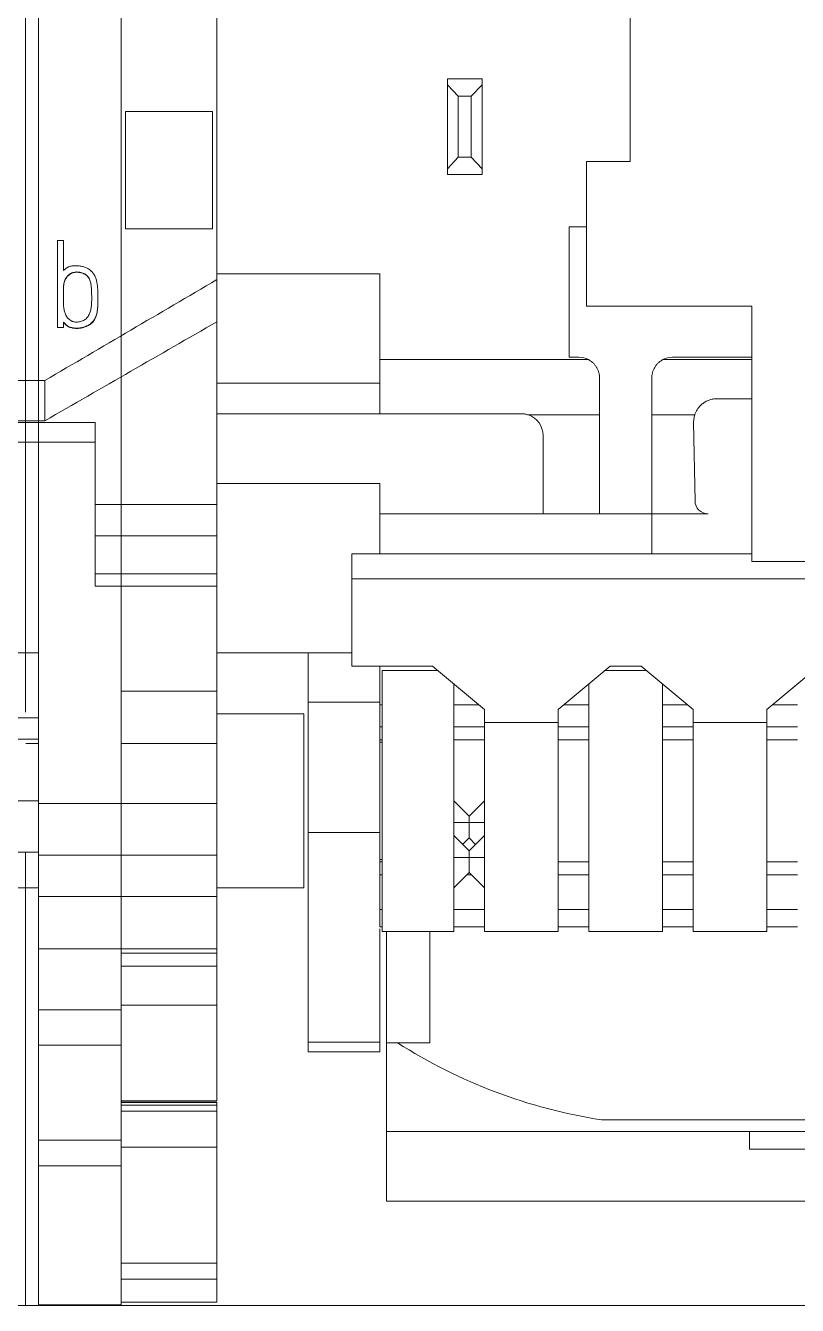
# Model space of a CAD drawing. Header units: millimetres. Extents: x 42151 to 59780, y 37376 to 44547.
# Drawn here: x 47961.03 to 47978.78, y 43171.25 to 43200.67 of the extents above; entities that cross this region are included whole.
import ezdxf

# ---------------------------------------------------------------- set-up
doc = ezdxf.new("R2010")
doc.units = ezdxf.units.MM
doc.set_wipeout_variables(frame=1)
doc.layers.add('000-PI-Oprema', color=30, linetype='Continuous', lineweight=5)
doc.layers.add('SI-ORMAR-Oprema', color=30, linetype='Continuous', lineweight=5)
doc.layers.add('004-PI-DIN Šina', color=3, linetype='Continuous')

# ---------------------------------------------------------------- blocks, each defined once
blk = doc.blocks.new('6ES7521-1BL00-0AB0')
blk.add_wipeout([(-17.4, 69.029), (17.4, 69.029), (17.4, -77.971), (-17.4, -77.971)]).dxf.layer = 'SI-ORMAR-Oprema'
blk.add_wipeout([(-17.4, 69.029), (17.4, 69.029), (17.4, -77.971), (-17.4, -77.971)]).dxf.layer = 'SI-ORMAR-Oprema'
at = {"layer": 'SI-ORMAR-Oprema'}
for p, q in [((-17.4, 56.709), (-17.4, -56.709)), ((17.4, 56.709), (17.4, -56.709)), ((-13, 54.429), (-13, -54.387)), ((-3.5, -51.671), (-3.5, 49.229)), ((-17.1, -10.221), (-17.1, -74.176)), ((-15.2, -10.221), (-15.2, -74.176)), ((-7.7, -49.771), (-6.9, -49.771)), ((-7.7, -49.905), (-7.7, -49.771)), ((-7.45, -50.171), (-7.7, -49.905)), ((-7.7, -51.838), (-7.7, -49.905)), ((-6.9, -49.905), (-7.15, -50.171)), ((-6.9, -49.771), (-6.9, -49.905)), ((-6.9, -49.905), (-6.9, -51.838)), ((-7.15, -50.171), (-7.45, -50.171)), ((-7.45, -50.171), (-7.45, -51.571)), ((-7.15, -51.571), (-7.15, -50.171)), ((-15.1, -53.219), (-15.1, -50.518)), ((-13.1, -50.518), (-15.1, -50.518)), ((-13.1, -53.219), (-13.1, -50.518)), ((-7.7, -51.838), (-7.45, -51.571)), ((-7.45, -51.571), (-7.15, -51.571)), ((-7.15, -51.571), (-6.9, -51.838)), ((-4.5, -51.671), (-3.5, -51.671)), ((-4.5, -54.996), (-4.5, -51.671)), ((-7.7, -51.971), (-7.7, -51.838)), ((-6.9, -51.971), (-7.7, -51.971)), ((-6.9, -51.838), (-6.9, -51.971)), ((-15.1, -53.221), (-15.1, -53.219)), ((-13.1, -53.219), (-15.1, -53.219)), ((-13.1, -53.221), (-15.1, -53.221)), ((-13.1, -53.221), (-13.1, -53.219)), ((-4.5, -53.171), (-4.9, -53.171)), ((-4.9, -53.171), (-4.9, -56.171)), ((-16.667, -55.486), (-16.667, -53.486)), ((-16.667, -53.486), (-16.528, -53.486)), ((-16.528, -53.486), (-16.528, -54.18)), ((-9.25, -54.257), (-13, -54.257)), ((-13, -54.387), (-13, -55.355)), ((-9.25, -54.257), (-9.25, -56.226)), ((-15.738, -54.861), (-15.738, -54.854)), ((-0.7, -54.996), (-4.5, -54.996)), ((-0.7, -60.871), (-0.7, -54.996)), ((-16.528, -55.486), (-16.667, -55.486)), ((-16.528, -55.366), (-16.528, -55.486)), ((-13, -55.355), (-13, -59.554)), ((-4.9, -56.171), (-4.68, -56.171)), ((-2.52, -56.171), (-0.7, -56.171)), ((-9.25, -57.471), (-9.25, -56.226)), ((-4.458, -56.226), (-9.25, -56.226)), ((-0.7, -56.226), (-2.742, -56.226)), ((-17.4, -56.709), (-17.4, -57.634)), ((-16.96, -56.709), (-17.4, -56.709)), ((-16.96, -57.634), (-16.96, -56.709)), ((-9.25, -56.764), (-13, -56.764)), ((-4.2, -57.499), (-4.2, -56.651)), ((-3, -56.651), (-3, -57.499)), ((17.4, -56.709), (16.96, -56.709)), ((17.4, -56.709), (17.4, -57.634)), ((-1.5, -57.125), (-0.7, -57.125)), ((-17.4, -57.634), (-17.4, -57.675)), ((-16.96, -57.634), (-17.4, -57.634)), ((-9.25, -57.471), (-13, -57.471)), ((-6, -57.471), (-9.25, -57.471)), ((-4.2, -57.499), (-5.837, -57.499)), ((-4.2, -59.771), (-4.2, -57.499)), ((-3, -57.499), (-3, -59.771)), ((-2.011, -57.499), (-3, -57.499)), ((-2.005, -59.477), (-2.037, -57.671)), ((17.4, -57.634), (16.96, -57.634)), ((17.4, -57.634), (17.4, -57.675)), ((-17.4, -58.121), (-17.4, -57.675)), ((-17.4, -57.675), (-15.8, -57.675)), ((-15.8, -57.675), (-15.8, -59.554)), ((15.8, -57.675), (17.4, -57.675)), ((17.4, -58.121), (17.4, -57.675)), ((-17.4, -58.121), (-17.4, -62.971)), ((-15.8, -58.121), (-17.4, -58.121)), ((-5.5, -59.771), (-5.5, -57.971)), ((15.8, -58.121), (17.4, -58.121)), ((17.4, -58.121), (17.4, -62.971)), ((-9.25, -59.071), (-13, -59.071)), ((-9.25, -59.771), (-9.25, -59.071)), ((-15.8, -59.554), (-15.8, -60.275)), ((-13, -59.554), (-15.8, -59.554)), ((-13, -59.554), (-13, -60.275)), ((-9.25, -60.693), (-9.25, -59.771)), ((-5.5, -59.771), (-9.25, -59.771)), ((-4.2, -59.771), (-5.5, -59.771)), ((-4.2, -59.771), (-3, -59.771)), ((-3, -60.693), (-3, -59.771)), ((-1.705, -59.771), (-3, -59.771)), ((-15.8, -60.275), (-15.8, -61.154)), ((-13, -60.275), (-15.8, -60.275)), ((-13, -60.275), (-13, -61.154)), ((-9.9, -60.693), (-9.9, -61.263)), ((-0.7, -60.693), (-9.9, -60.693)), ((0.7, -60.871), (-0.7, -60.871)), ((-15.8, -61.154), (-15.8, -61.432)), ((-13, -61.154), (-15.8, -61.154)), ((-13, -61.154), (-13, -61.432)), ((-13, -61.432), (-15.8, -61.432)), ((-15.2, -65.05), (-15.2, -61.432)), ((-13, -63.85), (-13, -61.432)), ((9.9, -61.263), (-9.9, -61.263)), ((-9.9, -63.271), (-9.9, -61.263)), ((-17.4, -62.971), (-17.4, -64.333)), ((-17.1, -62.971), (-17.4, -62.971)), ((-17.1, -66.432), (-17.1, -62.971)), ((-9.9, -62.971), (-13, -62.971)), ((-10.9, -62.971), (-10.9, -64.1)), ((17.4, -62.971), (17.1, -62.971)), ((17.4, -62.971), (17.4, -64.333)), ((-9.9, -63.271), (-8.042, -63.271)), ((-9.25, -63.271), (-9.25, -64.167)), ((-9.2, -69.371), (-9.2, -63.371)), ((-7.923, -63.371), (-9.2, -63.371)), ((-8.042, -63.271), (-6.85, -64.271)), ((-5.15, -64.271), (-3.958, -63.271)), ((-3.123, -63.371), (-4.077, -63.371)), ((-3.958, -63.271), (-3.242, -63.271)), ((-3.242, -63.271), (-2.05, -64.271)), ((-0.35, -64.271), (0.842, -63.271)), ((-13, -63.85), (-15.2, -63.85)), ((-13, -65.05), (-13, -63.85)), ((-7.55, -69.371), (-7.55, -63.684)), ((-4.45, -69.371), (-4.45, -63.684)), ((-2.75, -69.371), (-2.75, -63.684)), ((-10.9, -64.1), (-10.9, -67.096)), ((-9.25, -64.1), (-10.9, -64.1)), ((-11, -64.371), (-13, -64.371)), ((-11, -64.371), (-11, -67.786)), ((-9.25, -64.671), (-9.25, -64.167)), ((-9.2, -64.167), (-9.25, -64.167)), ((-6.974, -64.167), (-7.55, -64.167)), ((-6.85, -64.271), (-6.85, -64.571)), ((-5.15, -64.571), (-5.15, -64.271)), ((-4.45, -64.167), (-5.026, -64.167)), ((-2.174, -64.167), (-2.75, -64.167)), ((-2.05, -64.271), (-2.05, -64.571)), ((-0.35, -64.571), (-0.35, -64.271)), ((0.35, -64.167), (-0.226, -64.167)), ((-17.1, -64.459), (-17.4, -64.459)), ((-9.25, -64.971), (-9.25, -64.671)), ((-9.2, -64.671), (-9.25, -64.671)), ((-6.85, -64.671), (-7.55, -64.671)), ((-6.85, -69.371), (-6.85, -64.571)), ((-5.15, -64.571), (-6.85, -64.571)), ((-5.15, -69.371), (-5.15, -64.571)), ((-4.45, -64.671), (-5.15, -64.671)), ((-2.05, -64.671), (-2.75, -64.671)), ((-2.05, -69.371), (-2.05, -64.571)), ((-0.35, -64.571), (-2.05, -64.571)), ((-0.35, -69.371), (-0.35, -64.571)), ((0.35, -64.671), (-0.35, -64.671)), ((17.4, -64.459), (17.1, -64.459)), ((-17.1, -64.953), (-17.4, -64.953)), ((-9.25, -64.971), (-9.25, -65.021)), ((-9.25, -64.971), (-9.2, -64.971)), ((-9.25, -65.021), (-9.25, -67.721)), ((-9.2, -65.021), (-9.25, -65.021)), ((-7.55, -64.971), (-6.85, -64.971)), ((-5.15, -64.971), (-4.45, -64.971)), ((-2.75, -64.971), (-2.05, -64.971)), ((-0.35, -64.971), (0.35, -64.971)), ((17.1, -64.953), (17.4, -64.953)), ((-13, -65.05), (-15.2, -65.05)), ((-13, -66.432), (-13, -65.05)), ((-17.1, -66.371), (-17.4, -66.371)), ((-13, -66.432), (-15.2, -66.432)), ((-13, -67.62), (-13, -66.432)), ((-7.2, -66.721), (-7.55, -66.371)), ((-7.2, -66.721), (-6.85, -66.371)), ((17.1, -66.371), (17.4, -66.371)), ((-7.2, -66.871), (-7.2, -66.721)), ((-7.2, -66.871), (-7.55, -66.871)), ((-7.2, -66.871), (-7.2, -67.221)), ((-7.2, -66.871), (-6.85, -66.871)), ((-9.25, -67.096), (-10.9, -67.096)), ((-7.2, -67.521), (-7.55, -67.171)), ((-7.35, -67.371), (-7.2, -67.221)), ((-7.2, -67.521), (-6.85, -67.171)), ((-7.2, -67.221), (-7.05, -67.371)), ((-17.4, -68.371), (-17.4, -67.553)), ((-17.1, -67.553), (-17.4, -67.553)), ((-13, -67.62), (-15.2, -67.62)), ((-13, -68.572), (-13, -67.62)), ((-7.2, -67.671), (-7.55, -67.671)), ((-7.2, -67.521), (-7.2, -67.671)), ((-7.2, -67.671), (-7.2, -68.021)), ((-7.2, -67.671), (-6.85, -67.671)), ((17.1, -67.553), (17.4, -67.553)), ((17.4, -68.371), (17.4, -67.553)), ((-11, -67.786), (-11, -68.371)), ((-9.25, -67.721), (-9.25, -67.771)), ((-9.25, -67.721), (-9.2, -67.721)), ((-9.25, -68.071), (-9.25, -67.771)), ((-9.25, -67.771), (-9.2, -67.771)), ((-5.15, -67.771), (-4.45, -67.771)), ((-2.75, -67.771), (-2.05, -67.771)), ((-0.35, -67.771), (0.35, -67.771)), ((-9.25, -68.871), (-9.25, -68.071)), ((-9.2, -68.071), (-9.25, -68.071)), ((-7.55, -68.371), (-7.2, -68.021)), ((-7.15, -68.071), (-7.25, -68.071)), ((-7.2, -68.021), (-6.85, -68.371)), ((-4.45, -68.071), (-5.15, -68.071)), ((-2.05, -68.071), (-2.75, -68.071)), ((0.35, -68.071), (-0.35, -68.071)), ((-17.4, -68.371), (-17.4, -77.971)), ((-17.4, -68.371), (-17.1, -68.371)), ((-13, -68.371), (-11, -68.371)), ((17.1, -68.371), (17.4, -68.371)), ((17.4, -68.371), (17.4, -77.971)), ((-17.1, -68.571), (-17.1, -69.771)), ((-13, -68.571), (-15.2, -68.571)), ((-13, -68.571), (-13, -69.771)), ((-9.25, -69.271), (-9.25, -68.871)), ((-9.2, -68.871), (-9.25, -68.871)), ((-6.85, -68.871), (-7.55, -68.871)), ((-4.45, -68.871), (-5.15, -68.871)), ((-2.05, -68.871), (-2.75, -68.871)), ((0.35, -68.871), (-0.35, -68.871)), ((-9.2, -69.271), (-9.25, -69.271)), ((-9.2, -69.371), (-7.55, -69.371)), ((-9.1, -71.931), (-9.1, -69.372)), ((-8.1, -71.931), (-8.1, -69.372)), ((-6.85, -69.271), (-7.55, -69.271)), ((-6.85, -69.371), (-5.15, -69.371)), ((-4.45, -69.271), (-5.15, -69.271)), ((-4.45, -69.371), (-2.75, -69.371)), ((-2.05, -69.271), (-2.75, -69.271)), ((-2.05, -69.371), (-0.35, -69.371)), ((0.35, -69.271), (-0.35, -69.271)), ((-17.1, -71.173), (-17.1, -69.771)), ((-13, -69.771), (-17.1, -69.771)), ((-15.2, -71.173), (-15.2, -69.871)), ((-13, -69.871), (-15.2, -69.871)), ((-13, -69.871), (-13, -69.771)), ((-13, -70.171), (-13, -69.871)), ((-13, -70.171), (-15.2, -70.171)), ((-13, -71.07), (-13, -70.171)), ((-17.1, -71.989), (-17.1, -71.173)), ((-15.2, -71.173), (-17.1, -71.173)), ((-13, -71.07), (-15.2, -71.07)), ((-15.2, -71.989), (-15.2, -71.173)), ((-13, -73.271), (-13, -71.07)), ((-15.2, -71.989), (-17.1, -71.989)), ((-10.9, -72.138), (-10.9, -71.921)), ((-9.25, -71.921), (-10.9, -71.921)), ((-9.25, -72.138), (-9.25, -71.921)), ((-9.1, -71.932), (-9.1, -71.931)), ((-9.1, -71.931), (-8.1, -71.931)), ((-9.1, -73.971), (-9.1, -71.932)), ((-9.1, -71.932), (-8.849, -71.932)), ((-8.849, -71.932), (-8.1, -71.932)), ((-8.1, -71.932), (-8.1, -71.931)), ((-10.9, -72.138), (-9.25, -72.138)), ((-15.2, -73.271), (-13, -73.271)), ((-13, -73.3), (-15.2, -73.3)), ((-13, -73.307), (-15.2, -73.307)), ((-13, -73.371), (-15.2, -73.371)), ((-13, -73.509), (-15.2, -73.509)), ((-13, -73.307), (-13, -73.3)), ((-13, -73.371), (-13, -73.307)), ((-13, -73.371), (-13, -73.509)), ((-13, -73.509), (-13, -74.333)), ((-4.156, -73.704), (4.199, -73.704)), ((-9.1, -75.571), (-9.1, -73.971)), ((-9.1, -73.971), (9.1, -73.971)), ((-0.75, -73.971), (-0.75, -74.376)), ((-17.1, -74.763), (-17.1, -74.176)), ((-15.2, -74.176), (-17.1, -74.176)), ((-15.2, -74.763), (-15.2, -74.176)), ((-13, -74.333), (-15.2, -74.333)), ((-13, -74.333), (-13, -76.998)), ((-0.75, -74.376), (0.75, -74.376)), ((-15.2, -74.763), (-17.1, -74.763)), ((-9.1, -75.571), (9.1, -75.571)), ((-13, -76.998), (-15.2, -76.998)), ((-13, -76.998), (-13, -77.365)), ((-15.2, -77.365), (-15.2, -77.896)), ((-13, -77.365), (-15.2, -77.365)), ((-13, -77.365), (-13, -77.896)), ((-15.459, -77.971), (-17.4, -77.971)), ((-17.1, -77.96), (-15.2, -77.96)), ((-15.2, -77.96), (-17.1, -77.96)), ((15.801, -77.971), (-15.459, -77.971)), ((-15.2, -77.896), (-13, -77.896)), ((-13, -77.896), (-15.2, -77.896)), ((-13, -77.896), (-13, -77.896)), ((17.4, -77.971), (15.801, -77.971))]:
    blk.add_line(p, q, dxfattribs=at)
for centre, radius, start, end in [((-4.68, -56.651), 0.48, 62.4533, 90), ((-2.52, -56.651), 0.48, 90, 117.5467), ((-6, -57.971), 0.5, 0, 71.0116), ((-1.705, -59.471), 0.3, 181, 270)]:
    blk.add_arc(centre, radius, start, end, dxfattribs=at)
blk.add_ellipse((-2.334, -61.967), major_axis=(11.977, 0), ratio=0.991445, start_param=4.137237, end_param=4.559632, dxfattribs=at)
for points, knots in [([(-16.528, -54.18), (-16.509, -54.16), (-16.489, -54.141), (-16.455, -54.117), (-16.443, -54.11), (-16.425, -54.1), (-16.418, -54.097), (-16.405, -54.092), (-16.399, -54.089), (-16.366, -54.078), (-16.338, -54.074), (-16.297, -54.07), (-16.283, -54.069), (-16.255, -54.069), (-16.241, -54.069), (-16.199, -54.07), (-16.172, -54.072), (-16.13, -54.077), (-16.116, -54.08), (-16.089, -54.085), (-16.075, -54.089), (-16.035, -54.101), (-16.009, -54.111), (-15.972, -54.13), (-15.96, -54.137), (-15.936, -54.152), (-15.925, -54.16), (-15.892, -54.186), (-15.873, -54.206), (-15.847, -54.238), (-15.838, -54.25), (-15.823, -54.274), (-15.81, -54.298), (-15.798, -54.324), (-15.788, -54.35), (-15.783, -54.363), (-15.77, -54.403), (-15.764, -54.43), (-15.753, -54.484), (-15.749, -54.512), (-15.744, -54.567), (-15.742, -54.595), (-15.74, -54.651), (-15.74, -54.679), (-15.739, -54.735), (-15.739, -54.763), (-15.738, -54.847), (-15.738, -54.903), (-15.74, -54.986), (-15.742, -55.014), (-15.746, -55.07), (-15.749, -55.097), (-15.756, -55.139), (-15.758, -55.152), (-15.765, -55.18), (-15.769, -55.193), (-15.782, -55.234), (-15.793, -55.259), (-15.813, -55.296), (-15.82, -55.309), (-15.836, -55.332), (-15.845, -55.343), (-15.872, -55.374), (-15.893, -55.393), (-15.927, -55.418), (-15.939, -55.426), (-15.963, -55.44), (-15.975, -55.447), (-16.001, -55.458), (-16.014, -55.464), (-16.041, -55.473), (-16.054, -55.477), (-16.095, -55.488), (-16.122, -55.494), (-16.177, -55.501), (-16.205, -55.503), (-16.262, -55.502), (-16.29, -55.5), (-16.331, -55.492), (-16.345, -55.489), (-16.372, -55.481), (-16.385, -55.476), (-16.411, -55.465), (-16.423, -55.458), (-16.441, -55.447), (-16.447, -55.443), (-16.459, -55.435), (-16.464, -55.431), (-16.492, -55.409), (-16.511, -55.389), (-16.528, -55.366)], [0, 0, 0, 0, 0.03125, 0.03125, 0.046875, 0.046875, 0.054688, 0.054688, 0.0625, 0.0625, 0.09375, 0.09375, 0.109375, 0.109375, 0.125, 0.125, 0.15625, 0.15625, 0.171875, 0.171875, 0.1875, 0.1875, 0.21875, 0.21875, 0.234375, 0.234375, 0.25, 0.25, 0.28125, 0.28125, 0.296875, 0.296875, 0.3125, 0.328125, 0.328125, 0.34375, 0.34375, 0.375, 0.375, 0.40625, 0.40625, 0.4375, 0.4375, 0.46875, 0.46875, 0.5, 0.5, 0.5625, 0.5625, 0.59375, 0.59375, 0.625, 0.625, 0.640625, 0.640625, 0.65625, 0.65625, 0.6875, 0.6875, 0.703125, 0.703125, 0.71875, 0.71875, 0.75, 0.75, 0.765625, 0.765625, 0.78125, 0.78125, 0.796875, 0.796875, 0.8125, 0.8125, 0.84375, 0.84375, 0.875, 0.875, 0.90625, 0.90625, 0.921875, 0.921875, 0.9375, 0.9375, 0.953125, 0.953125, 0.960938, 0.960938, 0.96875, 0.96875, 1, 1, 1, 1]), ([(-16.358, -54.243), (-16.344, -54.235), (-16.329, -54.23), (-16.299, -54.221), (-16.284, -54.217), (-16.26, -54.214), (-16.252, -54.213), (-16.236, -54.212), (-16.213, -54.211), (-16.189, -54.212), (-16.158, -54.215), (-16.142, -54.218), (-16.111, -54.226), (-16.096, -54.23), (-16.067, -54.242), (-16.053, -54.248), (-16.025, -54.264), (-16.012, -54.273), (-15.993, -54.287), (-15.987, -54.293), (-15.976, -54.304), (-15.97, -54.309), (-15.955, -54.328), (-15.946, -54.341), (-15.931, -54.369), (-15.925, -54.383), (-15.914, -54.413), (-15.909, -54.428), (-15.902, -54.458), (-15.899, -54.474), (-15.894, -54.505), (-15.892, -54.521), (-15.887, -54.568), (-15.886, -54.599), (-15.882, -54.694), (-15.88, -54.757), (-15.88, -54.852), (-15.88, -54.883), (-15.883, -54.946), (-15.885, -54.978), (-15.891, -55.025), (-15.893, -55.04), (-15.899, -55.072), (-15.902, -55.087), (-15.915, -55.133), (-15.925, -55.162), (-15.946, -55.204), (-15.954, -55.218), (-15.972, -55.245), (-15.981, -55.257), (-16.003, -55.28), (-16.015, -55.29), (-16.04, -55.31), (-16.054, -55.318), (-16.082, -55.333), (-16.096, -55.339), (-16.126, -55.35), (-16.142, -55.354), (-16.173, -55.36), (-16.188, -55.362), (-16.212, -55.364), (-16.22, -55.364), (-16.236, -55.364), (-16.244, -55.364), (-16.267, -55.362), (-16.283, -55.359), (-16.306, -55.353), (-16.314, -55.351), (-16.329, -55.345), (-16.336, -55.342), (-16.357, -55.332), (-16.37, -55.324), (-16.389, -55.309), (-16.396, -55.304), (-16.407, -55.294), (-16.413, -55.288), (-16.429, -55.271), (-16.439, -55.259), (-16.457, -55.233), (-16.465, -55.219), (-16.487, -55.177), (-16.498, -55.147), (-16.51, -55.102), (-16.513, -55.086), (-16.519, -55.055), (-16.521, -55.04), (-16.526, -54.993), (-16.528, -54.962), (-16.529, -54.9), (-16.529, -54.868), (-16.528, -54.806), (-16.528, -54.775), (-16.528, -54.712), (-16.528, -54.681), (-16.529, -54.619), (-16.529, -54.588), (-16.526, -54.526), (-16.523, -54.495), (-16.513, -54.449), (-16.508, -54.434), (-16.498, -54.404), (-16.492, -54.39), (-16.478, -54.362), (-16.47, -54.349), (-16.453, -54.323), (-16.443, -54.311), (-16.422, -54.288), (-16.41, -54.278), (-16.392, -54.263), (-16.385, -54.259), (-16.375, -54.252), (-16.372, -54.25), (-16.365, -54.246), (-16.361, -54.245), (-16.358, -54.243)], [0, 0, 0, 0, 0.015625, 0.015625, 0.03125, 0.03125, 0.039063, 0.039063, 0.046875, 0.0625, 0.0625, 0.078125, 0.078125, 0.09375, 0.09375, 0.109375, 0.109375, 0.125, 0.125, 0.132813, 0.132813, 0.140625, 0.140625, 0.15625, 0.15625, 0.171875, 0.171875, 0.1875, 0.1875, 0.203125, 0.203125, 0.21875, 0.21875, 0.25, 0.25, 0.3125, 0.3125, 0.34375, 0.34375, 0.375, 0.375, 0.390625, 0.390625, 0.40625, 0.40625, 0.4375, 0.4375, 0.453125, 0.453125, 0.46875, 0.46875, 0.484375, 0.484375, 0.5, 0.5, 0.515625, 0.515625, 0.53125, 0.53125, 0.546875, 0.546875, 0.554688, 0.554688, 0.5625, 0.5625, 0.578125, 0.578125, 0.585938, 0.585938, 0.59375, 0.59375, 0.609375, 0.609375, 0.617188, 0.617188, 0.625, 0.625, 0.640625, 0.640625, 0.65625, 0.65625, 0.6875, 0.6875, 0.703125, 0.703125, 0.71875, 0.71875, 0.75, 0.75, 0.78125, 0.78125, 0.8125, 0.8125, 0.84375, 0.84375, 0.875, 0.875, 0.90625, 0.90625, 0.921875, 0.921875, 0.9375, 0.9375, 0.953125, 0.953125, 0.96875, 0.96875, 0.984375, 0.984375, 0.992188, 0.992188, 0.996094, 0.996094, 1, 1, 1, 1]), ([(-16.358, -54.249), (-16.372, -54.256), (-16.386, -54.265), (-16.41, -54.284), (-16.422, -54.295), (-16.455, -54.33), (-16.472, -54.356), (-16.494, -54.399), (-16.499, -54.414), (-16.51, -54.444), (-16.514, -54.459), (-16.52, -54.49), (-16.523, -54.506), (-16.526, -54.538), (-16.527, -54.553), (-16.529, -54.601), (-16.528, -54.632), (-16.528, -54.695), (-16.528, -54.727), (-16.528, -54.79), (-16.528, -54.821), (-16.529, -54.867), (-16.529, -54.881), (-16.529, -54.894)], [0, 0, 0, 0, 0.067236, 0.067236, 0.134472, 0.134472, 0.268944, 0.268944, 0.33618, 0.33618, 0.403416, 0.403416, 0.470652, 0.470652, 0.537887, 0.537887, 0.672359, 0.672359, 0.806831, 0.806831, 0.941303, 0.941303, 1, 1, 1, 1]), ([(-15.88, -54.826), (-15.88, -54.823), (-15.88, -54.821), (-15.88, -54.756), (-15.882, -54.694), (-15.886, -54.6), (-15.887, -54.569), (-15.894, -54.507), (-15.899, -54.476), (-15.91, -54.43), (-15.915, -54.415), (-15.926, -54.386), (-15.933, -54.371), (-15.948, -54.344), (-15.957, -54.331), (-15.978, -54.307), (-15.989, -54.296), (-16.008, -54.282), (-16.014, -54.277), (-16.027, -54.269), (-16.034, -54.265), (-16.055, -54.254), (-16.069, -54.247), (-16.098, -54.236), (-16.113, -54.231), (-16.144, -54.224), (-16.159, -54.221), (-16.19, -54.218), (-16.206, -54.217), (-16.237, -54.218), (-16.253, -54.219), (-16.284, -54.224), (-16.299, -54.227), (-16.322, -54.234), (-16.333, -54.238), (-16.344, -54.242), (-16.351, -54.245), (-16.354, -54.247), (-16.358, -54.249)], [0, 0, 0, 0, 0.008133, 0.008133, 0.206507, 0.206507, 0.305693, 0.305693, 0.40488, 0.40488, 0.454473, 0.454473, 0.504067, 0.504067, 0.55366, 0.55366, 0.603253, 0.603253, 0.62805, 0.62805, 0.652847, 0.652847, 0.70244, 0.70244, 0.752033, 0.752033, 0.801627, 0.801627, 0.85122, 0.85122, 0.900813, 0.900813, 0.950407, 0.950407, 0.975203, 0.987602, 0.987602, 1, 1, 1, 1]), ([(-16.528, -55.373), (-16.511, -55.395), (-16.492, -55.415), (-16.459, -55.441), (-16.448, -55.449), (-16.424, -55.464), (-16.411, -55.471), (-16.386, -55.482), (-16.373, -55.487), (-16.346, -55.495), (-16.332, -55.498), (-16.291, -55.506), (-16.263, -55.508), (-16.207, -55.509), (-16.179, -55.507), (-16.123, -55.5), (-16.096, -55.495), (-16.056, -55.484), (-16.043, -55.48), (-16.016, -55.471), (-16.003, -55.466), (-15.965, -55.448), (-15.941, -55.434), (-15.907, -55.41), (-15.896, -55.401), (-15.875, -55.382), (-15.865, -55.372), (-15.837, -55.34), (-15.821, -55.318), (-15.801, -55.281), (-15.795, -55.268), (-15.784, -55.242), (-15.779, -55.229), (-15.765, -55.19), (-15.759, -55.163), (-15.752, -55.121), (-15.75, -55.107), (-15.746, -55.079), (-15.745, -55.065), (-15.742, -55.024), (-15.741, -54.996), (-15.74, -54.966), (-15.74, -54.965), (-15.74, -54.963)], [0, 0, 0, 0, 0.071147, 0.071147, 0.10672, 0.10672, 0.142293, 0.142293, 0.177866, 0.177866, 0.21344, 0.21344, 0.284586, 0.284586, 0.355733, 0.355733, 0.426879, 0.426879, 0.462452, 0.462452, 0.498026, 0.498026, 0.569172, 0.569172, 0.604745, 0.604745, 0.640319, 0.640319, 0.711465, 0.711465, 0.747039, 0.747039, 0.782612, 0.782612, 0.853758, 0.853758, 0.889332, 0.889332, 0.924905, 0.924905, 0.996051, 0.996051, 1, 1, 1, 1]), ([(-4.2, -56.651), (-4.2, -56.63), (-4.201, -56.609), (-4.207, -56.566), (-4.211, -56.545), (-4.22, -56.514), (-4.223, -56.503), (-4.231, -56.483), (-4.235, -56.472), (-4.247, -56.442), (-4.257, -56.423), (-4.274, -56.395), (-4.28, -56.386), (-4.293, -56.368), (-4.299, -56.359), (-4.32, -56.333), (-4.335, -56.317), (-4.367, -56.287), (-4.384, -56.273), (-4.41, -56.254), (-4.42, -56.248), (-4.439, -56.236), (-4.448, -56.231), (-4.458, -56.226)], [0, 0, 0, 0, 0.125, 0.125, 0.25, 0.25, 0.3125, 0.3125, 0.375, 0.375, 0.5, 0.5, 0.5625, 0.5625, 0.625, 0.625, 0.75, 0.75, 0.875, 0.875, 0.9375, 0.9375, 1, 1, 1, 1]), ([(-2.742, -56.226), (-2.761, -56.236), (-2.78, -56.247), (-2.807, -56.266), (-2.816, -56.273), (-2.833, -56.287), (-2.841, -56.294), (-2.865, -56.317), (-2.88, -56.333), (-2.9, -56.358), (-2.907, -56.367), (-2.92, -56.385), (-2.926, -56.394), (-2.954, -56.442), (-2.971, -56.481), (-2.985, -56.534), (-2.988, -56.544), (-2.992, -56.566), (-2.994, -56.576), (-2.999, -56.609), (-3, -56.63), (-3, -56.651)], [0, 0, 0, 0, 0.125, 0.125, 0.1875, 0.1875, 0.25, 0.25, 0.375, 0.375, 0.4375, 0.4375, 0.5, 0.5, 0.75, 0.75, 0.8125, 0.8125, 0.875, 0.875, 1, 1, 1, 1]), ([(-2.011, -57.499), (-2.004, -57.477), (-1.996, -57.455), (-1.98, -57.422), (-1.974, -57.411), (-1.962, -57.389), (-1.955, -57.378), (-1.941, -57.356), (-1.934, -57.345), (-1.917, -57.324), (-1.908, -57.314), (-1.89, -57.293), (-1.88, -57.283), (-1.86, -57.264), (-1.849, -57.254), (-1.816, -57.227), (-1.792, -57.211), (-1.753, -57.188), (-1.739, -57.181), (-1.712, -57.169), (-1.697, -57.163), (-1.668, -57.152), (-1.653, -57.147), (-1.624, -57.139), (-1.608, -57.136), (-1.563, -57.128), (-1.532, -57.125), (-1.5, -57.125)], [0, 0, 0, 0, 0.125, 0.125, 0.1875, 0.1875, 0.25, 0.25, 0.3125, 0.3125, 0.375, 0.375, 0.4375, 0.4375, 0.5, 0.5, 0.625, 0.625, 0.6875, 0.6875, 0.75, 0.75, 0.8125, 0.8125, 0.875, 0.875, 1, 1, 1, 1]), ([(-5.837, -57.499), (-5.863, -57.49), (-5.889, -57.483), (-5.943, -57.474), (-5.972, -57.471), (-6, -57.471)], [0, 0, 0, 0, 0.5, 0.5, 1, 1, 1, 1]), ([(-2.037, -57.671), (-2.037, -57.642), (-2.035, -57.613), (-2.027, -57.556), (-2.02, -57.527), (-2.011, -57.499)], [0, 0, 0, 0, 0.5, 0.5, 1, 1, 1, 1]), ([(-10.9, -67.096), (-10.9, -67.196), (-10.9, -67.548), (-10.9, -68.534), (-10.9, -69.981), (-10.9, -71.235), (-10.9, -71.921)], [0, 0, 0, 0, 0.244152, 0.498495, 0.752867, 1, 1, 1, 1]), ([(-9.25, -69.316), (-9.25, -69.55), (-9.25, -70.313), (-9.25, -71.235), (-9.25, -71.921)], [0, 0, 0, 0, 0.329781, 1, 1, 1, 1]), ([(-15.2, -77.365), (-15.2, -77.131), (-15.2, -76.453), (-15.2, -75.433), (-15.2, -74.763)], [0, 0, 0, 0, 0.445928, 1, 1, 1, 1])]:
    blk.add_open_spline(points, degree=3, knots=knots, dxfattribs=at)
for points, degree in [([(-16.96, -56.709), (-15.64, -55.935), (-14.32, -55.161), (-13, -54.387)], 3), ([(-13, -55.355), (-14.32, -56.115), (-15.64, -56.874), (-16.96, -57.634)], 3), ([(-17.1, -65.055), (-17.4, -65.055)], 1), ([(-17.1, -67.62), (-17.1, -67.197), (-17.1, -66.786), (-17.1, -66.432)], 3), ([(-15.2, -66.432), (-17.1, -66.432)], 1), ([(-15.2, -66.998), (-15.2, -66.799), (-15.2, -66.609), (-15.2, -66.432)], 3), ([(-15.2, -67.462), (-15.2, -67.304), (-15.2, -67.149), (-15.2, -66.998)], 3), ([(-17.1, -68.475), (-17.1, -68.184), (-17.1, -67.888), (-17.1, -67.62)], 3), ([(-15.2, -67.62), (-17.1, -67.62)], 1), ([(-15.2, -67.62), (-15.2, -67.567), (-15.2, -67.514), (-15.2, -67.462)], 3), ([(-15.2, -68.575), (-15.2, -68.251), (-15.2, -67.919), (-15.2, -67.62)], 3), ([(-15.2, -68.571), (-15.833, -68.571), (-16.467, -68.571), (-17.1, -68.571)], 3), ([(-17.1, -77.96), (-17.1, -77.919), (-17.1, -77.628), (-17.1, -76.563), (-17.1, -75.433), (-17.1, -74.763)], 3), ([(-15.2, -77.96), (-15.2, -77.948), (-15.2, -77.926), (-15.2, -77.896)], 3)]:
    blk.add_open_spline(points, degree=degree, dxfattribs=at)
blk = doc.blocks.new('*U117')
at = {"layer": '004-PI-DIN Šina'}
for p, q in [((297.61, -50.15), (-241.3, -50.15)), ((297.61, -50.45), (-241.3, -50.45)), ((297.61, -67.987), (-241.3, -67.987)), ((-241.3, -68.487), (297.61, -68.487)), ((297.61, -68.535), (-241.3, -68.535)), ((297.61, -68.808), (-241.3, -68.808)), ((-241.3, -68.982), (297.61, -68.982)), ((297.61, -70.733), (-241.3, -70.733)), ((297.61, -70.842), (-241.3, -70.842)), ((297.61, -70.844), (-241.3, -70.844)), ((297.61, -70.878), (-241.3, -70.878)), ((297.61, -70.986), (-241.3, -70.986)), ((297.61, -70.987), (-241.3, -70.987)), ((297.61, -71.021), (-241.3, -71.021)), ((297.61, -71.129), (-241.3, -71.129)), ((297.61, -71.131), (-241.3, -71.131)), ((297.61, -71.165), (-241.3, -71.165)), ((297.61, -71.273), (-241.3, -71.273)), ((297.61, -71.274), (-241.3, -71.274)), ((297.61, -71.308), (-241.3, -71.308)), ((297.61, -71.416), (-241.3, -71.416)), ((297.61, -71.418), (-241.3, -71.418)), ((297.61, -71.452), (-241.3, -71.452)), ((297.61, -71.56), (-241.3, -71.56)), ((297.61, -71.562), (-241.3, -71.562)), ((297.61, -71.595), (-241.3, -71.595)), ((297.61, -71.703), (-241.3, -71.703)), ((297.61, -71.705), (-241.3, -71.705)), ((297.61, -71.739), (-241.3, -71.739)), ((297.61, -71.847), (-241.3, -71.847)), ((297.61, -71.849), (-241.3, -71.849)), ((297.61, -71.883), (-241.3, -71.883)), ((297.61, -72.107), (-241.3, -72.107)), ((297.61, -72.38), (-241.3, -72.38)), ((297.61, -72.492), (-241.3, -72.492)), ((297.61, -72.628), (-241.3, -72.628)), ((297.61, -73.62), (-241.3, -73.62))]:
    blk.add_line(p, q, dxfattribs=at)

msp = doc.modelspace()

# ---------------------------------------------------------------- block references
at = {"layer": '000-PI-Oprema'}
msp.add_blockref('*U117', (48098.326, 43246.632), dxfattribs=at)

# ---------------------------------------------------------------- next in the draw order: block references
at = {"layer": '000-PI-Oprema', "ltscale": 0.25}
msp.add_blockref('6ES7521-1BL00-0AB0', (47978.427, 43249.218), dxfattribs=at)

# ---------------------------------------------------------------- next in the draw order: block references
msp.add_blockref('6ES7521-1BL00-0AB0', (47943.627, 43249.218), dxfattribs=at)

doc.saveas('drawing.dxf')
